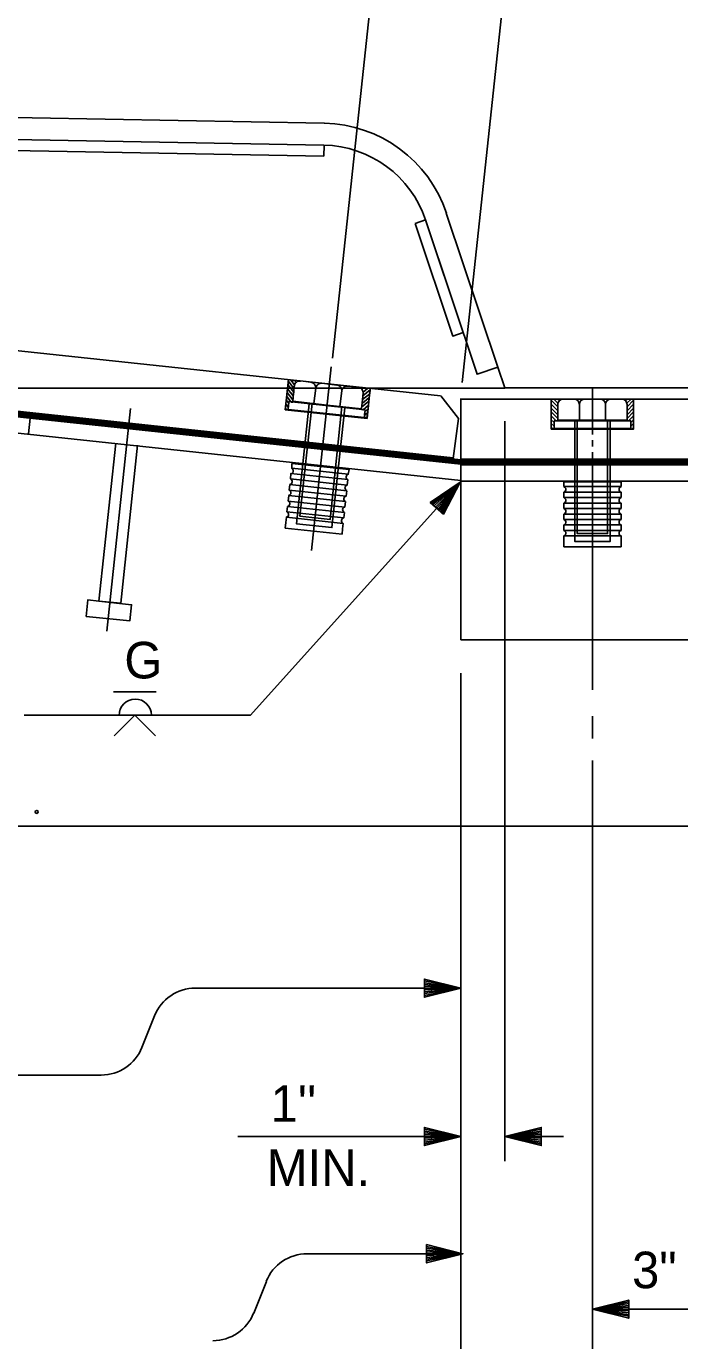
# Model space of a CAD drawing. Extents: x 10139.9 to 10183.9, y 10031.6 to 10060.9.
# Drawn here: x 10158.41 to 10161.42, y 10035.1 to 10041.15 of the extents above; entities that cross this region are included whole.
import ezdxf

# ---------------------------------------------------------------- set-up
doc = ezdxf.new("R2010")
doc.units = 0
for name, color, linetype in [('Dimension Lines', 7, 'Continuous'), ('Mis Center Lines', 7, 'Continuous'), ('Mis Object Lines', 7, 'Continuous'), ('Rebar Lines', 7, 'Continuous'), ('Structural Steel Lines', 7, 'Continuous'), ('Text', 7, 'Continuous')]:
    doc.layers.add(name, color=color, linetype=linetype)

msp = doc.modelspace()

# ---------------------------------------------------------------- linework, layer by layer
at = {"layer": 'Dimension Lines'}
for p, q in [((10159.8218, 10039.6216), (10160.0426, 10041.6904)), ((10160.4183, 10039.5088), (10160.6444, 10041.6254)), ((10149.6791, 10040.2944), (10160.3774, 10039.1552)), ((10149.6791, 10040.2905), (10160.3767, 10039.1507)), ((10149.6797, 10040.3004), (10160.378, 10039.1605)), ((10149.678, 10040.2853), (10160.3767, 10039.1453)), ((10149.678, 10040.2814), (10160.376, 10039.1394)), ((10159.8158, 10039.5807), (10159.7258, 10038.7354)), ((10161.0178, 10039.4841), (10161.0178, 10039.2706)), ((10158.8928, 10039.3895), (10158.7839, 10038.3643)), ((10160.6148, 10039.3312), (10160.6148, 10035.9258)), ((10159.778, 10039.2268), (10159.7752, 10039.2018)), ((10161.0178, 10039.2434), (10161.0178, 10039.2155)), ((10160.3707, 10039.1376), (10160.4123, 10039.1331)), ((10160.3714, 10039.1429), (10160.4116, 10039.1383)), ((10160.3721, 10039.1482), (10160.4116, 10039.1436)), ((10160.3728, 10039.1587), (10160.4116, 10039.1535)), ((10160.3728, 10039.1528), (10160.4116, 10039.1482)), ((10160.413, 10039.1535), (10165.4202, 10039.1535)), ((10160.413, 10039.1482), (10165.4202, 10039.1482)), ((10160.413, 10039.1436), (10165.4188, 10039.1436)), ((10160.413, 10039.1383), (10165.4173, 10039.1383)), ((10161.0178, 10039.1891), (10161.0178, 10038.0944)), ((10161.0178, 10039.156), (10161.0178, 10039.1309)), ((10160.413, 10039.1331), (10165.4148, 10039.1331)), ((10160.4099, 10039.0508), (10159.4446, 10037.978)), ((10160.413, 10038.171), (10160.413, 10034.3302)), ((10158.8156, 10038.0862), (10159.0114, 10038.0862)), ((10158.9134, 10037.978), (10158.8187, 10037.8827)), ((10158.9134, 10037.978), (10159.0085, 10037.8827)), ((10161.0178, 10037.9734), (10161.0178, 10037.8714)), ((10161.0178, 10037.7688), (10161.0178, 10034.3302)), ((10159.1914, 10036.7217), (10160.413, 10036.7217)), ((10158.9457, 10036.4483), (10159.004, 10036.5947)), ((10158.2903, 10036.3214), (10158.7584, 10036.3214)), ((10159.3871, 10036.0391), (10160.413, 10036.0391)), ((10160.6148, 10036.0391), (10160.8847, 10036.0391)), ((10159.7046, 10035.4993), (10160.4222, 10035.4993)), ((10159.4598, 10035.2259), (10159.518, 10035.3722)), ((10161.0178, 10035.2446), (10161.6224, 10035.2446))]:
    msp.add_line(p, q, dxfattribs=at)
for points in [[(10160.3019, 10038.9305), (10160.2959, 10038.9358), (10160.4099, 10039.0508), (10160.2898, 10038.9411), (10160.284, 10038.9471), (10160.4099, 10039.0508), (10160.2775, 10038.9524), (10160.2716, 10038.9577), (10160.4099, 10039.0508), (10160.3322, 10038.9034), (10160.3262, 10038.9086), (10160.4099, 10039.0508), (10160.3198, 10038.9147), (10160.3139, 10038.9199), (10160.4099, 10039.0508), (10160.3079, 10038.9252), (10160.2716, 10038.9577), (10160.3322, 10038.9034), (10160.4099, 10039.0508), (10160.2716, 10038.9577)], [(10159.4446, 10037.978), (10158.4039, 10037.978)], [(10160.2452, 10036.7217), (10160.2452, 10036.7302), (10160.413, 10036.7217), (10160.2452, 10036.7382), (10160.2452, 10036.7467), (10160.413, 10036.7217), (10160.2452, 10036.7549), (10160.2452, 10036.7633), (10160.413, 10036.7217), (10160.2452, 10036.6801), (10160.2452, 10036.6885), (10160.413, 10036.7217), (10160.2452, 10036.6966), (10160.2452, 10036.7051), (10160.413, 10036.7217), (10160.2452, 10036.7136), (10160.2452, 10036.7633), (10160.2452, 10036.6801), (10160.413, 10036.7217), (10160.2452, 10036.7633)], [(10160.2452, 10036.0391), (10160.2452, 10036.0476), (10160.413, 10036.0391), (10160.2452, 10036.055), (10160.2452, 10036.0641), (10160.413, 10036.0391), (10160.2452, 10036.0726), (10160.2452, 10036.0807), (10160.413, 10036.0391), (10160.2452, 10035.9967), (10160.2452, 10036.0052), (10160.413, 10036.0391), (10160.2452, 10036.0133), (10160.2452, 10036.0218), (10160.413, 10036.0391), (10160.2452, 10036.0309), (10160.2452, 10036.0807), (10160.2452, 10035.9967), (10160.413, 10036.0391), (10160.2452, 10036.0807)], [(10160.782, 10036.0391), (10160.782, 10036.0309), (10160.6148, 10036.0391), (10160.782, 10036.0218), (10160.782, 10036.0133), (10160.6148, 10036.0391), (10160.782, 10036.0052), (10160.782, 10035.9967), (10160.6148, 10036.0391), (10160.782, 10036.0807), (10160.782, 10036.0726), (10160.6148, 10036.0391), (10160.782, 10036.0641), (10160.782, 10036.055), (10160.6148, 10036.0391), (10160.782, 10036.0476), (10160.782, 10035.9967), (10160.782, 10036.0807), (10160.6148, 10036.0391), (10160.782, 10035.9967)], [(10160.2549, 10035.4993), (10160.2549, 10035.5078), (10160.4222, 10035.4993), (10160.2549, 10035.5162), (10160.2549, 10035.5243), (10160.4222, 10035.4993), (10160.2549, 10035.5328), (10160.2549, 10035.5416), (10160.4222, 10035.4993), (10160.2549, 10035.457), (10160.2549, 10035.4661), (10160.4222, 10035.4993), (10160.2549, 10035.4746), (10160.2549, 10035.4827), (10160.4222, 10035.4993), (10160.2549, 10035.4912), (10160.2549, 10035.5416), (10160.2549, 10035.457), (10160.4222, 10035.4993), (10160.2549, 10035.5416)], [(10161.1849, 10035.2446), (10161.1849, 10035.2365), (10161.0178, 10035.2446), (10161.1849, 10035.228), (10161.1849, 10035.2188), (10161.0178, 10035.2446), (10161.1849, 10035.2114), (10161.1849, 10035.2022), (10161.0178, 10035.2446), (10161.1849, 10035.2862), (10161.1849, 10035.2781), (10161.0178, 10035.2446), (10161.1849, 10035.2696), (10161.1849, 10035.2612), (10161.0178, 10035.2446), (10161.1849, 10035.253), (10161.1849, 10035.2022), (10161.1849, 10035.2862), (10161.0178, 10035.2446), (10161.1849, 10035.2022)]]:
    msp.add_lwpolyline(points, dxfattribs=at)
msp.add_circle((10158.4618, 10037.5329), 0.00665, dxfattribs=at)
for centre, radius, start, end in [((10158.9152, 10037.9778), 0.0743, 0.46375, 180.45636), ((10159.1913, 10036.5202), 0.2015, 90, 158.28882), ((10158.7586, 10036.523), 0.2015, 270, 338.28062), ((10159.7051, 10035.2978), 0.2015, 90, 158.28882), ((10159.2723, 10035.3005), 0.2015, 270, 338.28062)]:
    msp.add_arc(centre, radius, start, end, dxfattribs=at)
at = {"layer": 'Mis Center Lines'}
msp.add_line((10159.6549, 10039.5105), (10159.6496, 10039.5172), dxfattribs=at)
for points in [[(10159.6133, 10039.3835), (10159.6059, 10039.3916), (10159.6079, 10039.4089), (10159.6185, 10039.3954), (10159.6207, 10039.4135), (10159.6101, 10039.4265), (10159.6119, 10039.4445), (10159.6323, 10039.4187), (10159.639, 10039.4187), (10159.6404, 10039.4293), (10159.6133, 10039.4629), (10159.6147, 10039.4802), (10159.6418, 10039.4477), (10159.6443, 10039.465), (10159.6178, 10039.4975), (10159.6185, 10039.5165), (10159.645, 10039.4823), (10159.6471, 10039.4936), (10159.6482, 10039.4989), (10159.6312, 10039.5201), (10159.6496, 10039.5172)], [(10159.9731, 10039.3447), (10159.9822, 10039.3518), (10159.9837, 10039.369), (10159.9699, 10039.3584), (10159.9717, 10039.3758), (10159.9858, 10039.3863), (10159.9876, 10039.4047), (10159.9626, 10039.3835), (10159.9558, 10039.3849), (10159.9558, 10039.3954), (10159.9896, 10039.4227), (10159.9904, 10039.4399), (10159.9587, 10039.4128), (10159.9601, 10039.4311), (10159.9935, 10039.4576), (10159.995, 10039.4749), (10159.9618, 10039.4484), (10159.9632, 10039.459), (10159.9632, 10039.465), (10159.9837, 10039.4816), (10159.9654, 10039.4847), (10159.9579, 10039.4777)], [(10160.8364, 10039.2949), (10160.8286, 10039.3023), (10160.8286, 10039.3199), (10160.8416, 10039.3077), (10160.8416, 10039.3253), (10160.8286, 10039.338), (10160.8286, 10039.3552), (10160.8515, 10039.3327), (10160.8583, 10039.3327), (10160.8589, 10039.3439), (10160.8286, 10039.3736), (10160.8286, 10039.3916), (10160.8589, 10039.3612), (10160.8589, 10039.3796), (10160.8286, 10039.4089), (10160.8286, 10039.4273), (10160.8589, 10039.3969), (10160.8589, 10039.4082), (10160.8589, 10039.4135), (10160.8402, 10039.4332), (10160.8583, 10039.4326), (10160.8657, 10039.4259)], [(10161.1991, 10039.2949), (10161.2068, 10039.3023), (10161.2068, 10039.3199), (10161.1938, 10039.3077), (10161.1938, 10039.3253), (10161.2068, 10039.338), (10161.2068, 10039.3552), (10161.1842, 10039.3327), (10161.1771, 10039.3327), (10161.1771, 10039.3439), (10161.2068, 10039.3736), (10161.2068, 10039.3916), (10161.1771, 10039.3612), (10161.1771, 10039.3796), (10161.2068, 10039.4089), (10161.2068, 10039.4273), (10161.1771, 10039.3969), (10161.1771, 10039.4082), (10161.1765, 10039.4135), (10161.1955, 10039.4332), (10161.1779, 10039.4332), (10161.1704, 10039.4259)]]:
    msp.add_lwpolyline(points, dxfattribs=at)
at = {"layer": 'Mis Object Lines'}
for p, q in [((10160.6148, 10039.4841), (10160.5823, 10039.5793)), ((10160.6148, 10039.483), (10146.2493, 10039.483))]:
    msp.add_line(p, q, dxfattribs=at)
for points in [[(10165.4208, 10037.4672), (10146.2493, 10037.4672), (10146.2493, 10041.3489), (10146.4006, 10041.4998), (10149.2737, 10041.4998), (10149.2737, 10040.794), (10149.574, 10040.7872), (10149.5726, 10040.7371), (10149.6872, 10040.7351), (10149.6872, 10040.3886)], [(10165.4208, 10039.4841), (10160.6148, 10039.4841)]]:
    msp.add_lwpolyline(points, dxfattribs=at)
at = {"layer": 'Rebar Lines'}
for p, q in [((10159.723, 10039.5112), (10159.6747, 10039.5165)), ((10159.8422, 10039.4975), (10159.7734, 10039.5059)), ((10159.6464, 10039.4936), (10159.6397, 10039.4227)), ((10159.7455, 10039.483), (10159.737, 10039.4121)), ((10159.8651, 10039.4703), (10159.8566, 10039.3994)), ((10159.9414, 10039.4876), (10159.8923, 10039.4929)), ((10159.9558, 10039.3888), (10159.9632, 10039.459)), ((10159.6397, 10039.4227), (10159.797, 10039.4053)), ((10159.797, 10039.4053), (10159.9558, 10039.3888)), ((10160.8589, 10039.4082), (10160.8589, 10039.3366)), ((10160.9323, 10039.4332), (10160.884, 10039.4332)), ((10160.9581, 10039.4082), (10160.9581, 10039.3366)), ((10161.0526, 10039.4332), (10160.9831, 10039.4332)), ((10161.0784, 10039.4082), (10161.0784, 10039.3366)), ((10161.1024, 10039.4332), (10161.1514, 10039.4332)), ((10161.1514, 10039.4332), (10161.1031, 10039.4332)), ((10161.1771, 10039.3366), (10161.1771, 10039.4082)), ((10160.8589, 10039.3366), (10161.0178, 10039.3366)), ((10161.0178, 10039.3366), (10161.1771, 10039.3366)), ((10159.6312, 10039.0899), (10159.6284, 10039.0653)), ((10159.6312, 10039.0899), (10159.893, 10039.0621)), ((10159.6359, 10039.1362), (10159.6345, 10039.1144)), ((10159.6345, 10039.1144), (10159.8951, 10039.0871)), ((10159.8983, 10039.109), (10159.6359, 10039.1362)), ((10159.8951, 10039.0871), (10159.8983, 10039.109)), ((10159.626, 10039.0403), (10159.6232, 10039.0145)), ((10159.626, 10039.0403), (10159.8877, 10039.0114)), ((10159.6284, 10039.0653), (10159.8905, 10039.0364)), ((10159.8905, 10039.0364), (10159.893, 10039.0621)), ((10161.1493, 10039.0516), (10160.8861, 10039.0516)), ((10160.8861, 10039.0516), (10160.8861, 10039.0304)), ((10160.8861, 10039.0304), (10161.1493, 10039.0304)), ((10161.1493, 10039.0304), (10161.1493, 10039.0516)), ((10159.6207, 10038.9887), (10159.6185, 10038.9637)), ((10159.6185, 10038.9637), (10159.8792, 10038.9358)), ((10159.6207, 10038.9887), (10159.8824, 10038.9616)), ((10159.6232, 10039.0145), (10159.8846, 10038.9858)), ((10159.8792, 10038.9358), (10159.8824, 10038.9616)), ((10159.8846, 10038.9858), (10159.8877, 10039.0114)), ((10160.8861, 10039.0046), (10161.1493, 10039.0046)), ((10160.8861, 10039.0046), (10160.8861, 10038.9795)), ((10160.8861, 10038.9795), (10161.1493, 10038.9795)), ((10161.1493, 10038.9795), (10161.1493, 10039.0046)), ((10159.6147, 10038.939), (10159.6126, 10038.9139)), ((10159.6126, 10038.9139), (10159.8747, 10038.886)), ((10159.6147, 10038.939), (10159.8772, 10038.9108)), ((10159.8747, 10038.886), (10159.8772, 10038.9108)), ((10160.8861, 10038.9541), (10161.1493, 10038.9541)), ((10160.8861, 10038.9541), (10160.8861, 10038.9291)), ((10160.8861, 10038.9291), (10161.1493, 10038.9291)), ((10160.8861, 10038.904), (10161.1493, 10038.904)), ((10160.8861, 10038.904), (10160.8861, 10038.8783)), ((10161.1493, 10038.9291), (10161.1493, 10038.9541)), ((10161.1493, 10038.8783), (10161.1493, 10038.904)), ((10159.6072, 10038.8642), (10159.6048, 10038.8392)), ((10159.6048, 10038.8392), (10159.8665, 10038.8112)), ((10159.6101, 10038.8889), (10159.6072, 10038.8642)), ((10159.6101, 10038.8889), (10159.8711, 10038.861)), ((10159.8665, 10038.8112), (10159.8686, 10038.8359)), ((10159.8686, 10038.8359), (10159.8711, 10038.861)), ((10160.8861, 10038.8783), (10161.1493, 10038.8783)), ((10160.8861, 10038.8536), (10161.1493, 10038.8536)), ((10160.8861, 10038.8536), (10160.8861, 10038.8285)), ((10161.1493, 10038.8285), (10161.1493, 10038.8536)), ((10160.8861, 10038.8285), (10161.1493, 10038.8285)), ((10160.8861, 10038.8035), (10161.1493, 10038.8035)), ((10160.8861, 10038.8035), (10160.8861, 10038.7778)), ((10160.8861, 10038.7778), (10160.8861, 10038.753)), ((10160.9482, 10038.8035), (10161.0872, 10038.8035)), ((10161.1493, 10038.7778), (10161.1493, 10038.8035)), ((10161.1493, 10038.753), (10161.1493, 10038.7778)), ((10160.8861, 10038.753), (10161.1493, 10038.753))]:
    msp.add_line(p, q, dxfattribs=at)
for points in [[(10159.6217, 10039.4212), (10159.6185, 10039.3857), (10159.9692, 10039.3485), (10159.9724, 10039.3835), (10159.6217, 10039.4212)], [(10159.7152, 10039.4107), (10159.6563, 10038.8589), (10159.8196, 10038.8412), (10159.8792, 10039.3923)], [(10159.7282, 10039.4121), (10159.6722, 10038.8935), (10159.8111, 10038.8783), (10159.8659, 10039.3983)], [(10160.8416, 10039.3327), (10160.8416, 10039.297), (10161.1938, 10039.297), (10161.1938, 10039.3327), (10160.8416, 10039.3327)], [(10160.9362, 10039.3327), (10160.9362, 10038.7778), (10161.0996, 10038.7778), (10161.0996, 10039.3327)], [(10160.9482, 10039.3366), (10160.9482, 10038.8141), (10161.0872, 10038.8141), (10161.0872, 10039.3366)], [(10158.8255, 10039.2307), (10158.7479, 10038.5026), (10158.6978, 10038.509), (10158.6897, 10038.4324), (10158.8897, 10038.412), (10158.8982, 10038.4867), (10158.7479, 10038.5026), (10158.8484, 10038.493), (10158.926, 10039.2202)]]:
    msp.add_lwpolyline(points, dxfattribs=at)
for centre, radius, start, end in [((10159.6719, 10039.491), 0.0252, 83.89366, 173.89366), ((10159.7203, 10039.4858), 0.0252, 353.89366, 83.89366), ((10159.7203, 10039.4858), 0.0252, 353.89366, 83.89366), ((10159.7704, 10039.4805), 0.0252, 83.89366, 173.89366), ((10159.8398, 10039.473), 0.0252, 353.89366, 83.89366), ((10159.8899, 10039.4677), 0.0252, 83.89366, 173.89366), ((10159.9383, 10039.4625), 0.0252, 353.89366, 83.89366), ((10160.8838, 10039.4081), 0.0252, 90, 180), ((10160.9325, 10039.4081), 0.0252, 0, 90), ((10160.9828, 10039.4081), 0.0252, 90, 180), ((10161.0527, 10039.4081), 0.0252, 0, 90), ((10161.103, 10039.4081), 0.0252, 90, 180), ((10161.1517, 10039.4081), 0.0252, 0, 90), ((10159.6289, 10039.1025), 0.0132, 280.97678, 66.77189), ((10159.8982, 10039.0737), 0.0132, 101.01543, 246.81054), ((10159.6235, 10039.0524), 0.0132, 280.97678, 66.77189), ((10159.8928, 10039.0236), 0.0132, 101.01543, 246.81054), ((10159.8928, 10039.0236), 0.0132, 101.01543, 246.81054), ((10160.8823, 10039.0172), 0.0132, 287.08312, 72.87823), ((10161.1532, 10039.0172), 0.0132, 107.12177, 252.91688), ((10159.6128, 10038.9521), 0.0132, 280.97678, 66.77189), ((10159.6181, 10039.0022), 0.0132, 280.97678, 66.77189), ((10159.8875, 10038.9734), 0.0132, 101.01543, 246.81054), ((10160.8823, 10038.9668), 0.0132, 287.08312, 72.87823), ((10161.1532, 10038.9668), 0.0132, 107.12177, 252.91688), ((10159.6074, 10038.902), 0.0132, 280.97678, 66.77189), ((10159.8821, 10038.9233), 0.0132, 101.01543, 246.81054), ((10160.8823, 10038.9164), 0.0132, 287.08312, 72.87823), ((10161.1532, 10038.9164), 0.0132, 107.12177, 252.91688), ((10159.8767, 10038.8732), 0.0132, 101.01543, 246.81054), ((10160.8823, 10038.866), 0.0132, 287.08312, 72.87823), ((10161.1532, 10038.866), 0.0132, 107.12177, 252.91688), ((10160.8823, 10038.8156), 0.0132, 287.08312, 72.87823), ((10161.1532, 10038.8156), 0.0132, 107.12177, 252.91688)]:
    msp.add_arc(centre, radius, start, end, dxfattribs=at)
at = {"layer": 'Structural Steel Lines'}
for p, q in [((10159.7819, 10040.5512), (10159.7833, 10040.602)), ((10160.3185, 10039.4477), (10149.7097, 10040.583)), ((10160.202, 10040.2415), (10160.2496, 10040.2573)), ((10160.3209, 10039.4477), (10160.4017, 10039.3433)), ((10160.413, 10039.4353), (10160.413, 10039.156)), ((10160.413, 10039.4332), (10165.4202, 10039.4332)), ((10158.4317, 10039.3454), (10158.4243, 10039.2738)), ((10160.4017, 10039.3433), (10160.378, 10039.1595)), ((10160.413, 10039.156), (10165.4216, 10039.156)), ((10160.413, 10039.156), (10160.413, 10038.3244)), ((10165.4148, 10039.1309), (10160.413, 10039.1309)), ((10160.413, 10039.0554), (10165.4208, 10039.0554)), ((10160.413, 10038.3244), (10165.4202, 10038.3244))]:
    msp.add_line(p, q, dxfattribs=at)
for points in [[(10159.7826, 10040.602), (10149.3721, 10040.7915), (10149.3743, 10040.893)], [(10149.3743, 10040.893), (10159.7847, 10040.7026)], [(10159.7819, 10040.5512), (10149.5726, 10040.7371), (10149.574, 10040.7872)], [(10149.6805, 10040.3079), (10160.378, 10039.162)], [(10160.3457, 10040.2891), (10160.5823, 10039.5793)], [(10160.413, 10039.134), (10149.678, 10040.2792)], [(10160.4229, 10039.7388), (10160.3753, 10039.7229), (10160.202, 10040.2415)], [(10160.5823, 10039.5793), (10160.4871, 10039.5475), (10160.2496, 10040.2573)], [(10160.2496, 10040.2573), (10160.4229, 10039.7388)], [(10149.6706, 10040.2073), (10160.413, 10039.0582)], [(10159.6199, 10039.5226), (10159.6048, 10039.3842), (10159.9812, 10039.3439), (10159.995, 10039.4816)], [(10160.8286, 10039.4332), (10160.8286, 10039.2949), (10161.2068, 10039.2949), (10161.2068, 10039.4332)]]:
    msp.add_lwpolyline(points, dxfattribs=at)
for centre, radius, start, end in [((10159.772, 10040.0979), 0.6049, 18.43902, 88.75556), ((10159.7719, 10040.0979), 0.5041, 18.43896, 88.7553), ((10159.7719, 10040.0979), 0.5041, 18.43996, 88.75561)]:
    msp.add_arc(centre, radius, start, end, dxfattribs=at)

# ---------------------------------------------------------------- texts
at = {"layer": 'Text'}
for s, height, p in [('G', 0.1683, (10158.8649, 10038.1473)), ("1''", 0.16828, (10159.537, 10036.1065)), ('MIN.', 0.16828, (10159.5202, 10035.8115)), ('3"', 0.16828, (10161.2001, 10035.3405))]:
    msp.add_text(s, height=height, dxfattribs=at).set_placement(p)

doc.saveas('drawing.dxf')
